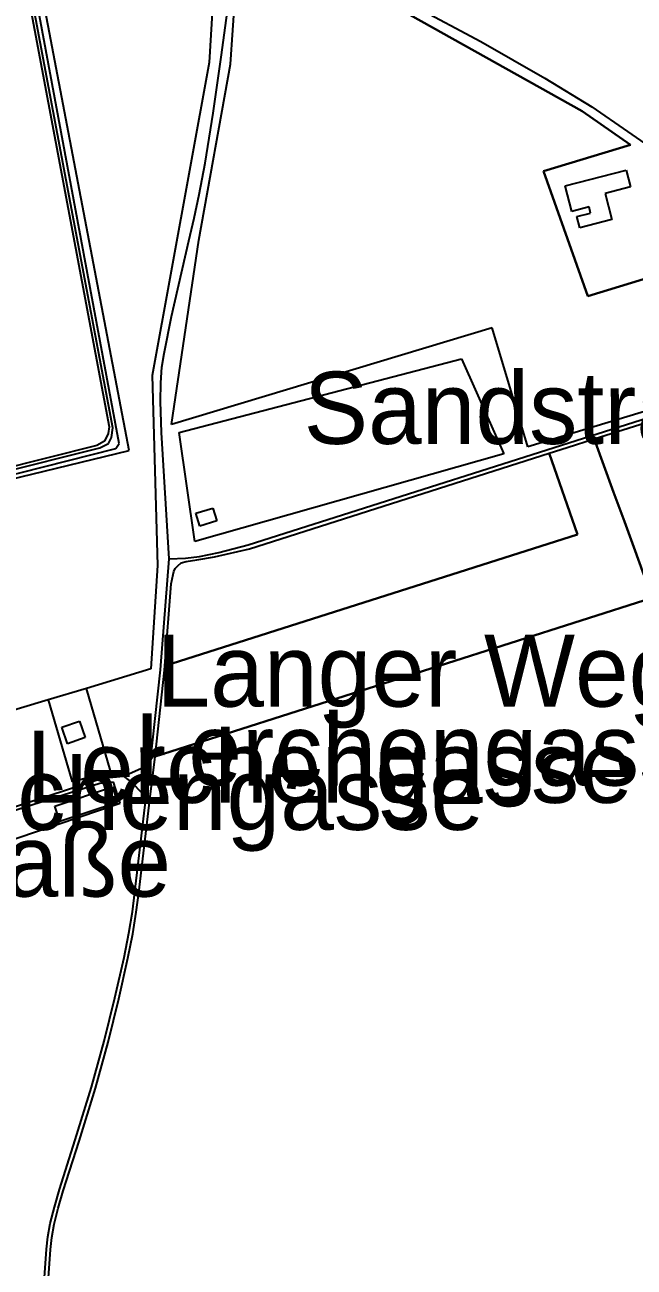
# Model space of a CAD drawing. Extents: x -3657 to 4700, y -7332 to 8131.
# Drawn here: x 601 to 968, y -2421 to -1674 of the extents above; entities that cross this region are included whole.
import ezdxf

# ---------------------------------------------------------------- set-up
doc = ezdxf.new("R2010")
doc.units = 0
for name, color, linetype in [('OSM_AEROWAY_AERODROME', 2, 'CONTINUOUS'), ('OSM_BUILDING_DETACHED', 9, 'CONTINUOUS'), ('OSM_BUILDING_FARM_AUXILIARY', 9, 'CONTINUOUS'), ('OSM_BUILDING_HOUSE', 9, 'CONTINUOUS'), ('OSM_BUILDING_YES', 9, 'CONTINUOUS'), ('OSM_HIGHWAY_SERVICE', 8, 'CONTINUOUS'), ('OSM_HIGHWAY_TRACK', 8, 'CONTINUOUS'), ('OSM_HIGHWAY_UNCLASSIFIED', 8, 'CONTINUOUS'), ('OSM_LABELS', 8, 'CONTINUOUS'), ('OSM_LANDUSE_FARMLAND', 3, 'CONTINUOUS'), ('OSM_LANDUSE_GRASS', 3, 'CONTINUOUS'), ('OSM_LANDUSE_INDUSTRIAL', 3, 'CONTINUOUS'), ('OSM_LANDUSE_RESIDENTIAL', 3, 'CONTINUOUS')]:
    doc.layers.add(name, color=color, linetype=linetype)

msp = doc.modelspace()

# ---------------------------------------------------------------- linework, layer by layer
at = {"layer": 'OSM_AEROWAY_AERODROME'}
for p, q in [((657.863513, -1925.746684), (544.453062, -1315.097505)), ((655.838462, -1928.793424), (657.863513, -1925.746684)), ((427.47033, -1986.09217), (655.838462, -1928.793424))]:
    msp.add_line(p, q, dxfattribs=at)
at = {"layer": 'OSM_BUILDING_DETACHED'}
for p, q in [((623.543825, -2096.442015), (634.146902, -2092.794822)), ((634.146902, -2092.794822), (637.55991, -2102.69117)), ((626.956833, -2106.349483), (623.543825, -2096.442015)), ((637.55991, -2102.69117), (626.956833, -2106.349483))]:
    msp.add_line(p, q, dxfattribs=at)
at = {"layer": 'OSM_BUILDING_FARM_AUXILIARY'}
for p, q in [((619.213098, -2143.933369), (653.866502, -2132.380216)), ((653.866502, -2132.380216), (656.960962, -2141.653873)), ((622.299974, -2153.218145), (619.213098, -2143.933369)), ((656.960962, -2141.653873), (622.299974, -2153.218145))]:
    msp.add_line(p, q, dxfattribs=at)
at = {"layer": 'OSM_BUILDING_HOUSE'}
for p, q in [((926.179003, -1770.574163), (962.880211, -1761.167073)), ((962.880211, -1761.167073), (965.466513, -1771.263572)), ((930.138091, -1786.030258), (926.179003, -1770.574163)), ((965.466513, -1771.263572), (950.305174, -1775.144275)), ((950.305174, -1775.144275), (954.332523, -1790.856118)), ((940.612233, -1783.35046), (930.138091, -1786.030258)), ((941.545121, -1787.008774), (940.612233, -1783.35046)), ((933.285643, -1789.121477), (941.545121, -1787.008774)), ((934.999731, -1795.815412), (933.285643, -1789.121477)), ((954.332523, -1790.856118), (934.999731, -1795.815412))]:
    msp.add_line(p, q, dxfattribs=at)
at = {"layer": 'OSM_BUILDING_YES'}
for p, q in [((704.068052, -1967.67829), (714.238814, -1964.520354)), ((714.238814, -1964.520354), (716.620335, -1972.192804)), ((706.441988, -1975.35074), (704.068052, -1967.67829)), ((716.620335, -1972.192804), (706.441988, -1975.35074))]:
    msp.add_line(p, q, dxfattribs=at)
at = {"layer": 'OSM_HIGHWAY_SERVICE'}
for p, q in [((654.124373, -1916.295115), (541.03247, -1314.863996)), ((653.305252, -1921.988295), (654.124373, -1916.295115)), ((389.86657, -1992.396923), (646.388223, -1928.293047)), ((646.388223, -1928.293047), (651.477396, -1925.646608)), ((651.477396, -1925.646608), (653.305252, -1921.988295)), ((660.464983, -2125.830835), (672.857993, -2120.404522)), ((672.857993, -2120.404522), (676.399936, -2120.449)), ((541.343433, -2161.724557), (647.700335, -2127.131815)), ((647.700335, -2127.131815), (660.464983, -2125.830835)), ((660.464983, -2125.830835), (665.71343, -2129.967286)), ((665.71343, -2129.967286), (671.409361, -2135.660466)), ((671.409361, -2135.660466), (674.374885, -2136.216441))]:
    msp.add_line(p, q, dxfattribs=at)
at = {"layer": 'OSM_HIGHWAY_TRACK'}
for p, q in [((735.604242, -1986.737101), (1115.191364, -1865.623587)), ((717.947616, -1991.373929), (735.604242, -1986.737101)), ((688.0345, -1995.098959), (697.795702, -1994.787613)), ((697.795702, -1994.787613), (706.229623, -1993.731262)), ((706.229623, -1993.731262), (717.947616, -1991.373929))]:
    msp.add_line(p, q, dxfattribs=at)
at = {"layer": 'OSM_HIGHWAY_UNCLASSIFIED'}
for p, q in [((719.29765, -1693.28257), (724.485422, -1655.231666)), ((835.673625, -1662.425978), (875.583061, -1683.85324)), ((875.583061, -1683.85324), (913.914929, -1705.903194)), ((714.405672, -1726.841199), (719.29765, -1693.28257)), ((913.914929, -1705.903194), (942.333905, -1723.138408)), ((709.72606, -1757.008382), (714.405672, -1726.841199)), ((942.333905, -1723.138408), (996.509713, -1760.655576)), ((706.131025, -1775.9004), (709.72606, -1757.008382)), ((702.991058, -1790.166709), (706.131025, -1775.9004)), ((699.835922, -1803.710252), (702.991058, -1790.166709)), ((689.361781, -1849.211215), (699.835922, -1803.710252)), ((684.977962, -1871.550276), (689.361781, -1849.211215)), ((683.66585, -1879.689745), (684.977962, -1871.550276)), ((683.021171, -1889.274748), (683.66585, -1879.689745)), ((682.801222, -1900.349762), (683.021171, -1889.274748)), ((683.407979, -1919.152824), (682.801222, -1900.349762)), ((688.0345, -1995.098959), (683.407979, -1919.152824)), ((682.884651, -2061.882632), (688.0345, -1995.098959)), ((676.399936, -2120.449), (682.884651, -2061.882632)), ((674.374885, -2136.216441), (676.399936, -2120.449)), ((667.419934, -2195.694607), (674.374885, -2136.216441)), ((665.880289, -2207.47015), (667.419934, -2195.694607)), ((663.809731, -2220.413239), (665.880289, -2207.47015)), ((660.897297, -2234.901938), (663.809731, -2220.413239)), ((655.421316, -2259.331463), (660.897297, -2234.901938)), ((648.929017, -2285.373315), (655.421316, -2259.331463)), ((641.321803, -2312.927418), (648.929017, -2285.373315)), ((631.568185, -2344.784765), (641.321803, -2312.927418)), ((622.00418, -2374.6962), (631.568185, -2344.784765)), ((619.000733, -2385.193001), (622.00418, -2374.6962)), ((616.520614, -2394.978154), (619.000733, -2385.193001)), ((615.011306, -2403.139862), (616.520614, -2394.978154)), ((614.177015, -2410.567683), (615.011306, -2403.139862)), ((613.016593, -2427.591626), (614.177015, -2410.567683))]:
    msp.add_line(p, q, dxfattribs=at)
at = {"layer": 'OSM_LANDUSE_FARMLAND'}
for p, q in [((663.862822, -1929.960971), (546.682894, -1313.640851)), ((716.961636, -1616.191127), (712.062074, -1696.396028)), ((724.872229, -1697.318946), (730.355795, -1618.893164)), ((832.768776, -1667.707737), (936.49387, -1725.740369)), ((712.062074, -1696.396028), (677.734802, -1884.815831)), ((705.903491, -1803.398906), (724.872229, -1697.318946)), ((936.49387, -1725.740369), (965.49685, -1745.988965)), ((965.49685, -1745.988965), (913.11856, -1761.856481)), ((913.11856, -1761.856481), (939.846202, -1837.102088)), ((689.521055, -1914.226889), (705.903491, -1803.398906)), ((939.846202, -1837.102088), (1046.081752, -1804.17727)), ((882.219465, -1856.005226), (689.521055, -1914.226889)), ((903.774504, -1927.592519), (882.219465, -1856.005226)), ((1108.608052, -1865.501272), (903.774504, -1927.592519)), ((943.683939, -1922.900093), (1105.725957, -1871.761547)), ((677.734802, -1884.815831), (680.905107, -1999.079738)), ((916.645335, -1931.473222), (927.362179, -1928.059538)), ((927.362179, -1928.059538), (943.683939, -1922.900093)), ((943.683939, -1922.900093), (955.371594, -1954.957591)), ((955.371594, -1954.957591), (943.683939, -1922.900093)), ((432.567088, -1986.270082), (663.862822, -1929.960971)), ((736.279259, -1989.049955), (916.645335, -1931.473222)), ((916.645335, -1931.473222), (933.611775, -1980.354512)), ((933.611775, -1980.354512), (916.645335, -1931.473222)), ((955.371594, -1954.957591), (961.84114, -1972.693182)), ((961.84114, -1972.693182), (955.371594, -1954.957591)), ((961.84114, -1972.693182), (967.446057, -1988.082559)), ((967.446057, -1988.082559), (961.84114, -1972.693182)), ((933.611775, -1980.354512), (685.486121, -2059.5253)), ((685.486121, -2059.5253), (933.611775, -1980.354512)), ((967.446057, -1988.082559), (973.490873, -2004.650603)), ((973.490873, -2004.650603), (967.446057, -1988.082559)), ((698.167341, -1996.778003), (704.674808, -1995.755009)), ((704.674808, -1995.755009), (715.35373, -1993.820218)), ((715.35373, -1993.820218), (736.279259, -1989.049955)), ((680.905107, -1999.079738), (676.923264, -2061.360016)), ((690.332592, -2004.606125), (690.742153, -2002.671334)), ((690.742153, -2002.671334), (691.659873, -2000.947812)), ((691.659873, -2000.947812), (693.184349, -1999.213172)), ((693.184349, -1999.213172), (695.315583, -1997.589726)), ((695.315583, -1997.589726), (698.167341, -1996.778003)), ((685.486121, -2059.5253), (689.293521, -2010.165872)), ((689.293521, -2010.165872), (690.332592, -2004.606125)), ((978.587631, -2018.650045), (679.539903, -2114.033053)), ((679.539903, -2114.033053), (978.587631, -2018.650045)), ((676.923264, -2061.360016), (638.371447, -2073.168917)), ((679.539903, -2114.033053), (685.288925, -2062.105022)), ((685.288925, -2062.105022), (685.486121, -2059.5253)), ((638.371447, -2073.168917), (615.208502, -2079.918449)), ((615.208502, -2079.918449), (459.901487, -2126.242256)), ((678.796626, -2120.738107), (679.539903, -2114.033053)), ((676.771575, -2136.505547), (678.796626, -2120.738107)), ((669.816624, -2195.983714), (676.771575, -2136.505547)), ((668.261809, -2207.814854), (669.816624, -2195.983714)), ((666.183667, -2220.846899), (668.261809, -2207.814854)), ((663.256065, -2235.402315), (666.183667, -2220.846899)), ((657.764915, -2259.887438), (663.256065, -2235.402315)), ((651.265031, -2285.984887), (657.764915, -2259.887438)), ((643.635063, -2313.594588), (651.265031, -2285.984887)), ((633.866277, -2345.507532), (643.635063, -2313.594588)), ((624.31744, -2375.396728), (633.866277, -2345.507532)), ((621.329162, -2385.815692), (624.31744, -2375.396728)), ((618.879381, -2395.489651), (621.329162, -2385.815692)), ((617.400411, -2403.495686), (618.879381, -2395.489651)), ((616.58129, -2410.778954), (617.400411, -2403.495686)), ((615.420867, -2427.72506), (616.58129, -2410.778954))]:
    msp.add_line(p, q, dxfattribs=at)
at = {"layer": 'OSM_LANDUSE_GRASS'}
for p, q in [((539.993399, -1319.667616), (651.864204, -1915.75026)), ((651.272616, -1919.753277), (649.0352, -1924.223313)), ((651.864204, -1915.75026), (651.272616, -1919.753277)), ((644.560368, -1926.869752), (393.931842, -1989.550332)), ((649.0352, -1924.223313), (644.560368, -1926.869752))]:
    msp.add_line(p, q, dxfattribs=at)
at = {"layer": 'OSM_LANDUSE_INDUSTRIAL'}
for p, q in [((694.079316, -1919.141705), (863.76647, -1874.797168)), ((863.76647, -1874.797168), (889.303351, -1931.817926)), ((703.423372, -1984.713353), (694.079316, -1919.141705)), ((889.303351, -1931.817926), (703.423372, -1984.713353)), ((646.388223, -2130.378707), (573.971786, -2153.162547)), ((654.52635, -2129.555865), (646.388223, -2130.378707)), ((658.599206, -2142.176489), (654.52635, -2129.555865)), ((578.446618, -2169.241334), (658.599206, -2142.176489))]:
    msp.add_line(p, q, dxfattribs=at)
at = {"layer": 'OSM_LANDUSE_RESIDENTIAL'}
for p, q in [((936.49387, -1725.740369), (832.768776, -1667.707737)), ((965.49685, -1745.988965), (936.49387, -1725.740369)), ((913.11856, -1761.856481), (965.49685, -1745.988965)), ((939.846202, -1837.102088), (913.11856, -1761.856481)), ((1046.081752, -1804.17727), (939.846202, -1837.102088)), ((638.371447, -2073.168917), (615.208502, -2079.918449)), ((652.774339, -2122.595062), (638.371447, -2073.168917)), ((615.208502, -2079.918449), (629.60381, -2129.344594)), ((629.60381, -2129.344594), (652.774339, -2122.595062))]:
    msp.add_line(p, q, dxfattribs=at)

# ---------------------------------------------------------------- texts
at = {"layer": 'OSM_LABELS'}
for s, p in [('Sandstrahler Pichler', (768.930365, -1925.922371)), ('Langer Weg', (680.430954, -2084.043075)), ('Lerchengasse', (667.265184, -2131.51829)), ('Lerchengasse', (602.243646, -2141.916671)), ('Lerchengasse', (512.701689, -2158.182672)), ('Thalerhofstraße', (279.364761, -2198.352166))]:
    msp.add_text(s, height=43.418293, dxfattribs=at).set_placement(p)

doc.saveas('drawing.dxf')
